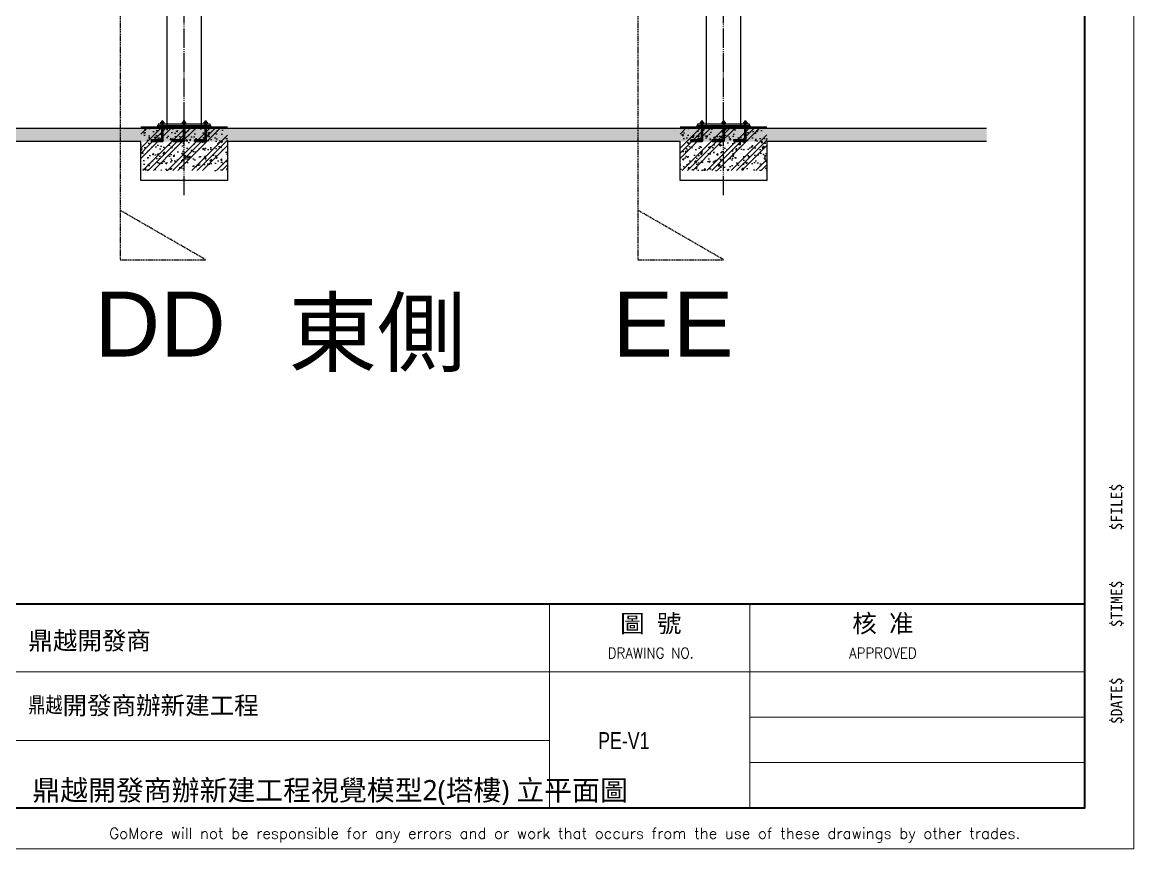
# Model space of a CAD drawing. Extents: x -3378 to 102197, y -3799 to 48702.
# Drawn here: x 22542 to 35367, y 14539 to 24083 of the extents above; entities that cross this region are included whole.
import ezdxf
from ezdxf.enums import TextEntityAlignment as Align

# ---------------------------------------------------------------- set-up
doc = ezdxf.new("R2010")
doc.units = 0
for name, pattern in [('DASHED', [0.75, 0.5, -0.25]), ('HIDDEN', [0.375, 0.25, -0.125]), ('JIS_09_15', [18.9, 15, -0.9, 0.6, -0.9, 0.6, -0.9])]:
    doc.linetypes.add(name, pattern=pattern)
for name, color, linetype in [('(圖框)', 7, 'Continuous'), ('0-蝶翼', 7, 'Continuous'), ('FASTENERS_螺絲 固定五金', 124, 'Continuous'), ('GM_ANNO_CLMN_LINE', 8, 'JIS_09_15'), ('GM_ANNO_DIMS', 4, 'Continuous'), ('GM_STEL_SECD', 71, 'Continuous'), ('剖面線 HATCH', 251, 'Continuous'), ('結構體 STRUCTURAL', 154, 'Continuous'), ('螺絲、螺栓', 4, 'Continuous')]:
    doc.layers.add(name, color=color, linetype=linetype)
doc.layers.add('不顯示', color=254, linetype='Continuous', plot=False)
doc.styles.add('GM', font='')
doc.styles.add('marco6', font='arial.ttf', dxfattribs={"height": 0.3})
doc.styles.add('romans', font='romans.shx', dxfattribs={"width": 0.5, "bigfont": ' chineset.shx'})
doc.styles.get("Standard").update_dxf_attribs({"font": 'romans.shx', "bigfont": 'chinese.shx'})
doc.styles.add('型式1', font='')
doc.styles.get('GM').set_extended_font_data('Microsoft JhengHei')
doc.styles.get('型式1').set_extended_font_data('PMingLiU')

# ---------------------------------------------------------------- blocks, each defined once
blk = doc.blocks.new('M12_WASH')
at = {"color": 0, "linetype": 'ByBlock'}
for p, q in [((2.5, 1.6), (0, 0.9)), ((0, -1.6), (2.5, -0.9))]:
    blk.add_line(p, q, dxfattribs=at)
blk.add_lwpolyline([(0, -10.4), (2.5, -10.4), (2.5, 10.4), (0, 10.4)], close=True, dxfattribs=at)
blk = doc.blocks.new('柱墩座')
at = {"layer": '剖面線 HATCH'}
h = blk.add_hatch(dxfattribs=at)
h.set_pattern_fill('ANSI31', color=256, angle=90)
h.set_pattern_definition([(135, (-604199.8967, 102453.3672), (-2.24506403, -2.24506403), [])])
edge = h.paths.add_edge_path()
edge.add_line((-260, 536), (-260, 355))
edge.add_line((-260, 355), (-382, 355))
edge.add_line((-382, 355), (-382, 335))
edge.add_line((-382, 335), (-250, 335))
edge.add_arc((-250, 345), 10, 270, 360.0003)
edge.add_line((-240, 345), (-240, 536))
edge.add_line((-240, 536), (-260, 536))
h = blk.add_hatch(dxfattribs=at)
h.set_pattern_fill('ANSI31', color=256, angle=90)
h.set_pattern_definition([(135, (-603949.8967, 102453.3672), (-2.24506403, -2.24506403), [])])
edge = h.paths.add_edge_path()
edge.add_line((-10, 536), (-10, 355))
edge.add_line((-10, 355), (-132, 355))
edge.add_line((-132, 355), (-132, 335))
edge.add_line((-132, 335), (0, 335))
edge.add_arc((0, 345), 10, 270, 360.0003)
edge.add_line((10, 345), (10, 536))
edge.add_line((10, 536), (-10, 536))
h = blk.add_hatch(dxfattribs=at)
h.set_pattern_fill('ANSI31', color=256, angle=90)
h.set_pattern_definition([(135, (-603699.8967, 102453.3672), (-2.24506403, -2.24506403), [])])
edge = h.paths.add_edge_path()
edge.add_line((240, 536), (240, 355))
edge.add_line((240, 355), (118, 355))
edge.add_line((118, 355), (118, 335))
edge.add_line((118, 335), (250, 335))
edge.add_arc((250, 345), 10, 270, 360.0003)
edge.add_line((260, 345), (260, 536))
edge.add_line((260, 536), (240, 536))
h = blk.add_hatch(dxfattribs=at)
h.set_pattern_fill('AR-CONC', color=256)
h.set_pattern_definition([(50, (-52643.91, -92915.07), (182.18467, -15.93909), [19.05, -209.55]), (355, (-52643.91, -92915.07), (-35.24342, 191.05685), [15.24, -167.6406]), (100.45144, (-52628.73, -92916.4), (146.94125, 175.11775), [16.19, -178.09024]), (46.1842, (-52643.91, -92864.27), (271.07904, -42.04233), [28.575, -314.325]), (96.63556, (-52621.32, -92867.78), (237.40413, 247.4261), [24.285, -267.1356]), (351.18415, (-52643.91, -92864.27), (237.4041, 247.4261), [22.86, -251.4597]), (21, (-52618.51, -92876.97), (151.6144, -102.2652), [19.05, -209.55]), (326, (-52618.51, -92876.97), (61.80203, 184.18797), [15.24, -167.64]), (71.45144, (-52605.88, -92885.5), (213.41642, 81.92277), [16.19, -178.08994]), (37.5, (-52643.914, -92915.07), (3.088603, 84.55504), [0, -165.608, 0, -170.18, 0, -168.275]), (7.5, (-52643.91, -92915.07), (66.81966, 100.180575), [0, -97.028, 0, -161.798, 0, -64.135]), (327.5, (-52700.556, -92915.07), (135.590595, -5.728744), [0, -63.5, 0, -198.12, 0, -262.89]), (317.5, (-52725.96, -92915.07), (148.12918, 25.42649), [0, -82.55, 0, -131.572, 0, -186.69])])
h.paths.add_polyline_path([(500, 500), (-500, 500), (-500, 0), (500, 0)])
h = blk.add_hatch(dxfattribs=at)
h.set_pattern_fill('GOST_GROUND', color=256, scale=20)
h.set_pattern_definition([(45, (173.72, -66444.85), (282.8427, 0), [400]), (45, (233.72, -66444.85), (282.8427, 0), [400]), (45, (293.72, -66444.85), (282.8427, 0), [400])])
h.paths.add_polyline_path([(500, 500), (-500, 500), (-500, 0), (500, 0)])
at = {"layer": '結構體 STRUCTURAL'}
h = blk.add_hatch(dxfattribs=at)
h.set_pattern_fill('AR-CONC', color=6, scale=0.1)
h.set_pattern_definition([(50, (-1769.33, -66444.849), (18.218467, -1.5939086), [1.905, -20.955]), (355, (-1769.33, -66444.849), (-3.524342, 19.1056845), [1.524, -16.7640584]), (100.451445, (-1767.812, -66444.981), (14.6941247, 17.511775), [1.619001, -17.8090245]), (46.1842, (-1769.33, -66439.769), (27.107904, -4.204233), [2.8575, -31.4325]), (96.635558, (-1767.07, -66440.12), (23.740413, 24.742612), [2.428502, -26.713561]), (351.18415, (-1769.33, -66439.769), (23.740413, 24.742612), [2.285997, -25.145973]), (21, (-1766.79, -66441.039), (15.161439, -10.2265198), [1.905, -20.955]), (326, (-1766.79, -66441.039), (6.180203, 18.4187966), [1.524, -16.764]), (71.451445, (-1765.527, -66441.89), (21.341642, 8.192277), [1.619001, -17.808994]), (37.5, (-1769.33, -66444.8485), (0.3088603, 8.4555039), [0, -16.5608, 0, -17.018, 0, -16.8275]), (7.5, (-1769.33, -66444.8485), (6.6819663, 10.0180575), [0, -9.7028, 0, -16.1798, 0, -6.4135]), (327.5, (-1774.994, -66444.8485), (13.5590595, -0.5728744), [0, -6.35, 0, -19.812, 0, -26.289]), (317.5, (-1777.534, -66444.849), (14.8129181, 2.542649), [0, -8.255, 0, -13.1572, 0, -18.669])])
h.paths.add_polyline_path([(300, 520), (-300, 520, -0.156484), (-320, 500), (320, 500, -0.156484)])
at = {"linetype": 'DASHED'}
for p, q in [((-242, 569), (-258, 569)), ((-256, 570), (-256, 560)), ((-244, 570), (-244, 560)), ((8, 569), (-8, 569)), ((-6, 570), (-6, 560)), ((6, 570), (6, 560)), ((258, 569), (242, 569)), ((244, 570), (244, 560)), ((256, 570), (256, 560))]:
    blk.add_line(p, q, dxfattribs=at)
at = {"color": 0, "linetype": 'ByBlock'}
for points in [[(-235, 544), (-265, 544), (-267, 547), (-267, 558), (-265, 560), (-235, 560), (-233, 558), (-233, 547)], [(15, 544), (-15, 544), (-17, 547), (-17, 558), (-15, 560), (15, 560), (17, 558), (17, 547)], [(265, 544), (235, 544), (233, 547), (233, 558), (235, 560), (265, 560), (267, 558), (267, 547)]]:
    blk.add_lwpolyline(points, close=True, dxfattribs=at)
for points in [[(-267, 558, 0.024151), (-267, 557)], [(-267, 547, 0.024151), (-267, 546, 0.024151)], [(-234, 559, 0.442794), (-241, 557), (-241, 547, -0.309768), (-259, 547), (-259, 557, 0.442794), (-266, 559, 0.442794)], [(-266, 545, 0.442794), (-259, 547), (-259, 557, -0.309768), (-241, 557), (-241, 547, 0.442794), (-234, 545)], [(-233, 557, 0.024151), (-233, 558, 0.024151)], [(-233, 546, 0.024151), (-233, 547)], [(-17, 558, 0.024151), (-17, 557)], [(-17, 547, 0.024151), (-17, 546, 0.024151)], [(16, 559, 0.442794), (9, 557), (9, 547, -0.309768), (-9, 547), (-9, 557, 0.442794), (-16, 559, 0.442794)], [(-16, 545, 0.442794), (-9, 547), (-9, 557, -0.309768), (9, 557), (9, 547, 0.442794), (16, 545)], [(17, 557, 0.024151), (17, 558, 0.024151)], [(17, 546, 0.024151), (17, 547)], [(233, 558, 0.024151), (233, 557)], [(233, 547, 0.024151), (233, 546, 0.024151)], [(266, 559, 0.442794), (259, 557), (259, 547, -0.309768), (241, 547), (241, 557, 0.442794), (234, 559, 0.442794)], [(234, 545, 0.442794), (241, 547), (241, 557, -0.309768), (259, 557), (259, 547, 0.442794), (266, 545)], [(267, 557, 0.024151), (267, 558, 0.024151)], [(267, 546, 0.024151), (267, 547)]]:
    blk.add_lwpolyline(points, format="xyb", dxfattribs=at)
at = {"layer": 'FASTENERS_螺絲 固定五金', "linetype": 'Continuous'}
for points in [[(-269, 536), (-269, 540), (-232, 540), (-232, 536), (-269, 536)], [(-19, 536), (-19, 540), (18, 540), (18, 536), (-19, 536)], [(231, 536), (231, 540), (268, 540), (268, 536), (231, 536)]]:
    blk.add_lwpolyline(points, dxfattribs=at)
at = {"layer": 'FASTENERS_螺絲 固定五金', "linetype": 'ByBlock'}
for points in [[(-240, 560), (-240, 569), (-244, 570), (-256, 570), (-260, 569), (-260, 560)], [(10, 560), (10, 569), (6, 570), (-6, 570), (-10, 569), (-10, 560)], [(260, 560), (260, 569), (256, 570), (244, 570), (240, 569), (240, 560)]]:
    blk.add_lwpolyline(points, dxfattribs=at)
at = {"layer": 'GM_ANNO_DIMS'}
for points in [[(-260, 536), (-260, 355), (-382, 355), (-382, 335), (-250, 335, 0.414215), (-240, 345), (-240, 536)], [(-10, 536), (-10, 355), (-132, 355), (-132, 335), (0, 335, 0.414215), (10, 345), (10, 536)], [(240, 536), (240, 355), (118, 355), (118, 335), (250, 335, 0.414215), (260, 345), (260, 536)]]:
    blk.add_lwpolyline(points, format="xyb", close=True, dxfattribs=at)
at = {"layer": '結構體 STRUCTURAL'}
for p, q in [((200, 536), (-200, 536)), ((500, 500), (-500, 500))]:
    blk.add_line(p, q, dxfattribs=at)
at = {"layer": '結構體 STRUCTURAL', "color": 2, "linetype": 'Continuous'}
blk.add_lwpolyline([(-300, 536), (-300, 520), (300, 520), (300, 536)], close=True, dxfattribs=at)
at = {"layer": '結構體 STRUCTURAL', "color": 6}
for centre, start, end in [((-341, 541), 297.2125, 332.7875), ((341, 541), 207.2125, 242.7875)]:
    blk.add_arc(centre, 46.3, start, end, dxfattribs=at)
at = {"layer": 'FASTENERS_螺絲 固定五金', "linetype": 'ByBlock', "xscale": -1.666666666666748, "yscale": 1.666666666666748, "zscale": 1.666666666666742, "rotation": 90}
for p in [(-250, 544), (0, 544), (250, 544)]:
    blk.add_blockref('M12_WASH', p, dxfattribs=at)
at = {"layer": 'Defpoints', "color": 8, "style": 'romans', "width": 0.8}
for p in [(-240, 551), (10, 551), (260, 551)]:
    blk.add_text('M20', height=2.1, dxfattribs=at).set_placement(p)
blk = doc.blocks.new('PLAN-圖框')
at = {"layer": '(圖框)', "color": 2, "lineweight": 0}
for p, q in [((16933.1, -14142.1), (16933.1, -12894.9)), ((16933.1, -14142.1), (16933.1, -12894.9)), ((18156.9, -14142.1), (18156.9, -12894.9)), ((12784.8, -13310.6), (20200.7, -13310.6)), ((18156.9, -13587.7), (20200.7, -13587.7)), ((12784.8, -13730.4), (16933.1, -13730.4)), ((18156.9, -13864.9), (20200.7, -13864.9))]:
    blk.add_line(p, q, dxfattribs=at)
at = {"layer": '(圖框)', "color": 240, "linetype": 'Continuous', "lineweight": 40, "flags": 128}
blk.add_lwpolyline([(149.7, -12894.9), (20200.7, -12894.9)], dxfattribs=at)
at = {"layer": '(圖框)', "color": 1, "linetype": 'Continuous', "lineweight": 40, "flags": 128}
blk.add_lwpolyline([(149.7, -12894.9), (20200.7, -12894.9)], dxfattribs=at)
at = {"layer": '(圖框)', "color": 4, "linetype": 'Continuous', "lineweight": 0}
blk.add_3dface([(20500, -14391.5), (0, -14391.5), (0, 0), (20500, 0)], dxfattribs=at)
at = {"layer": '(圖框)', "color": 1, "linetype": 'Continuous', "lineweight": 40}
blk.add_3dface([(149.7, -14142.1), (20200.7, -14142.1), (20200.7, -249.4), (149.7, -249.4)], dxfattribs=at)
at = {"layer": '(圖框)', "color": 131, "linetype": 'Continuous', "lineweight": 13, "char_height": 69.844, "rotation": 90, "line_spacing_factor": 0.725792}
for s, insert, attachment_point in [('\\f細明體|b0|i0|c136|p54;$FILE$', (20400.2, -12446.7), 4), ('\\f細明體|b0|i0|c136|p54;$TIME$', (20400.2, -12895.7), 5), ('\\f細明體|b0|i0|c136|p54;$DATE$', (20400.2, -13344.7), 6)]:
    blk.add_mtext(s, dxfattribs=dict(at, insert=insert, attachment_point=attachment_point))
at = {"layer": '(圖框)', "color": 2, "linetype": 'Continuous', "char_height": 109.755, "attachment_point": 5, "line_spacing_factor": 0.725792}
for s, insert in [('\\f標楷體|b0|i0|c136|p70;圖 號', (17551.4, -13021)), ('\\f標楷體|b0|i0|c136|p70;核 准', (18968.7, -13021))]:
    blk.add_mtext(s, dxfattribs=dict(at, insert=insert))
at = {"layer": '(圖框)', "color": 2, "linetype": 'Continuous', "lineweight": 0, "insert": (13751.7, -13126.6), "char_height": 109.755, "attachment_point": 4, "line_spacing_factor": 0.725792}
blk.add_mtext('{\\fSimSun|b0|i0|c134|p2;鼎越開發商}', dxfattribs=at)
at = {"layer": '(圖框)', "color": 132, "char_height": 64.855, "attachment_point": 5}
for s, insert in [('\\W0.923077x;DRAWING NO.', (17551.4, -13195.6)), ('\\W0.923077x;APPROVED', (18968.7, -13195.6))]:
    blk.add_mtext(s, dxfattribs=dict(at, insert=insert))
at = {"layer": '(圖框)', "color": 2, "linetype": 'Continuous', "lineweight": 0, "insert": (13751.7, -13522.1), "char_height": 109.755, "width": 3403.896, "attachment_point": 4, "line_spacing_factor": 0.725792}
blk.add_mtext('{\\Fromans,chinese|c136;鼎越\\fSimSun|b0|i0|c134|p2;開發\\fSimSun|b0|i0|c136|p2;商辦新建工程}', dxfattribs=at)
at = {"layer": '(圖框)', "color": 52, "linetype": 'Continuous', "lineweight": 0, "insert": (19807.4, -14308.4), "char_height": 67.3496, "attachment_point": 6, "line_spacing_factor": 0.725792}
blk.add_mtext('\\fSimplex|b0|i0|c0|p7;GoMore will not be responsible for any errors and or work that occurs from the use of these drawings by other trades.', dxfattribs=at)
blk.add_mtext('\\fSimplex|b0|i0|c0|p7;GoMore will not be responsible for any errors and or work that occurs from the use of these drawings by other trades.', dxfattribs=at)
at = {"layer": '(圖框)', "style": '型式1'}
blk.add_attdef('全球人壽', (13776.3, -13971.5), '', height=124.7, dxfattribs=at)
at = {"style": '型式1', "width": 0.8}
blk.add_attdef('圖號-橫', (17230.3, -13782.2), '', height=103.4, dxfattribs=at)

msp = doc.modelspace()

# ---------------------------------------------------------------- hatches: boundary and pattern name
at = {"layer": '剖面線 HATCH'}
h = msp.add_hatch(dxfattribs=at)
h.set_pattern_fill('AR-CONC', color=256)
h.set_pattern_definition([(50, (-32836.73, -23286.55), (182.18467, -15.93909), [19.05, -209.55]), (355, (-32836.73, -23286.55), (-35.2434, 191.05685), [15.24, -167.6406]), (100.45144, (-32821.55, -23287.88), (146.94125, 175.11775), [16.19, -178.09024]), (46.1842, (-32836.73, -23235.75), (271.07904, -42.0423), [28.575, -314.325]), (96.63556, (-32814.14, -23239.26), (237.4041, 247.4261), [24.285, -267.1356]), (351.18415, (-32836.73, -23235.75), (237.4041, 247.4261), [22.86, -251.4597]), (21, (-32811.33, -23248.45), (151.6144, -102.2652), [19.05, -209.55]), (326, (-32811.33, -23248.45), (61.80203, 184.18797), [15.24, -167.64]), (71.45144, (-32798.7, -23256.98), (213.41642, 81.92277), [16.19, -178.08994]), (37.5, (-32836.735, -23286.554), (3.088603, 84.55504), [0, -165.608, 0, -170.18, 0, -168.275]), (7.5, (-32836.735, -23286.55), (66.81966, 100.18057), [0, -97.028, 0, -161.798, 0, -64.135]), (327.5, (-32893.377, -23286.554), (135.590595, -5.728744), [0, -63.5, 0, -198.12, 0, -262.89]), (317.5, (-32918.78, -23286.55), (148.12918, 25.42649), [0, -82.55, 0, -131.572, 0, -186.69])])
h.paths.add_polyline_path([(33669.255, 22705.012), (33669.255, 22855.012), (14513.675, 22855.012), (14513.675, 22705.012)])

# ---------------------------------------------------------------- linework, layer by layer
for p, q in [((33669.255, 22855.012), (14513.675, 22855.012)), ((33669.255, 22705.012), (31133.816, 22705.012))]:
    msp.add_line(p, q)
for points in [[(23910.116, 22705.012), (21908.535, 22705.012)], [(30133.816, 22705.012), (24910.116, 22705.012)]]:
    msp.add_lwpolyline(points)
at = {"layer": 'GM_ANNO_CLMN_LINE', "ltscale": 15}
for p, q in [((24410.116, 22085.458), (24410.116, 36412.589)), ((30633.816, 22085.458), (30633.816, 36412.589))]:
    msp.add_line(p, q, dxfattribs=at)
at = {"layer": 'GM_ANNO_CLMN_LINE', "ltscale": 100}
msp.add_line((32263.66, 22855.012), (14513.675, 22855.012), dxfattribs=at)
at = {"layer": 'GM_STEL_SECD'}
for p, q in [((30833.816, 22887.012), (30833.816, 34934.543, 0)), ((24210.116, 24355.012), (24210.116, 22887.012)), ((24610.116, 22887.012), (24610.116, 24355.012)), ((30433.526, 24355.012, 0), (30433.816, 22887.012))]:
    msp.add_line(p, q, dxfattribs=at)
at = {"layer": '不顯示', "color": 20, "linetype": 'HIDDEN', "ltscale": 50}
for points in [[(23671.077, 34296.361), (23671.077, 21341.309), (24658.206, 21341.309), (23671.077, 21911.228)], [(29646.751, 34296.361), (29646.751, 21341.309), (30633.88, 21341.309), (29646.751, 21911.228)]]:
    msp.add_lwpolyline(points, dxfattribs=at)
at = {"layer": '結構體 STRUCTURAL', "color": 7, "elevation": 0}
for points in [[(24910.116, 22705.012), (24910.116, 22255.012), (23910.116, 22255.012), (23910.116, 22705.012)], [(31133.816, 22705.012), (31133.816, 22255.012), (30133.816, 22255.012), (30133.816, 22705.012)]]:
    msp.add_lwpolyline(points, dxfattribs=at)

# ---------------------------------------------------------------- block references
at = {"layer": '0-蝶翼'}
ref = msp.add_blockref('PLAN-圖框', (-3377.946, 41739.237), dxfattribs=dict(at, xscale=1.89, yscale=1.89, zscale=1.89))
ref.add_attrib('圖號-橫', 'PE-V1', (29187.387, 15690.905), dxfattribs={"layer": '0', "height": 195.4973, "style": '型式1', "width": 0.8})
ref.add_attrib('全球人壽', '鼎越開發商辦新建工程視覺模型2(塔樓) 立平面圖', dxfattribs={"layer": '(圖框)', "height": 235.72344, "style": 'GM'}).set_placement((22659.207, 15333.113), align=Align.TOP_LEFT)
at = {"layer": '螺絲、螺栓'}
for p in [(24410.116, 22370.48, 0), (30633.816, 22370.48, 0)]:
    msp.add_blockref('柱墩座', p, dxfattribs=at)

# ---------------------------------------------------------------- texts
at = {"layer": '不顯示', "color": 20, "linetype": 'HIDDEN', "ltscale": 50, "style": 'marco6'}
for s, p in [('DD', (23375.865, 20597.973)), ('東側', (25614.718, 20500.987, 0)), ('EE', (29351.539, 20597.973))]:
    msp.add_text(s, height=750, dxfattribs=at).set_placement(p, align=Align.MIDDLE_LEFT)

doc.saveas('drawing.dxf')
